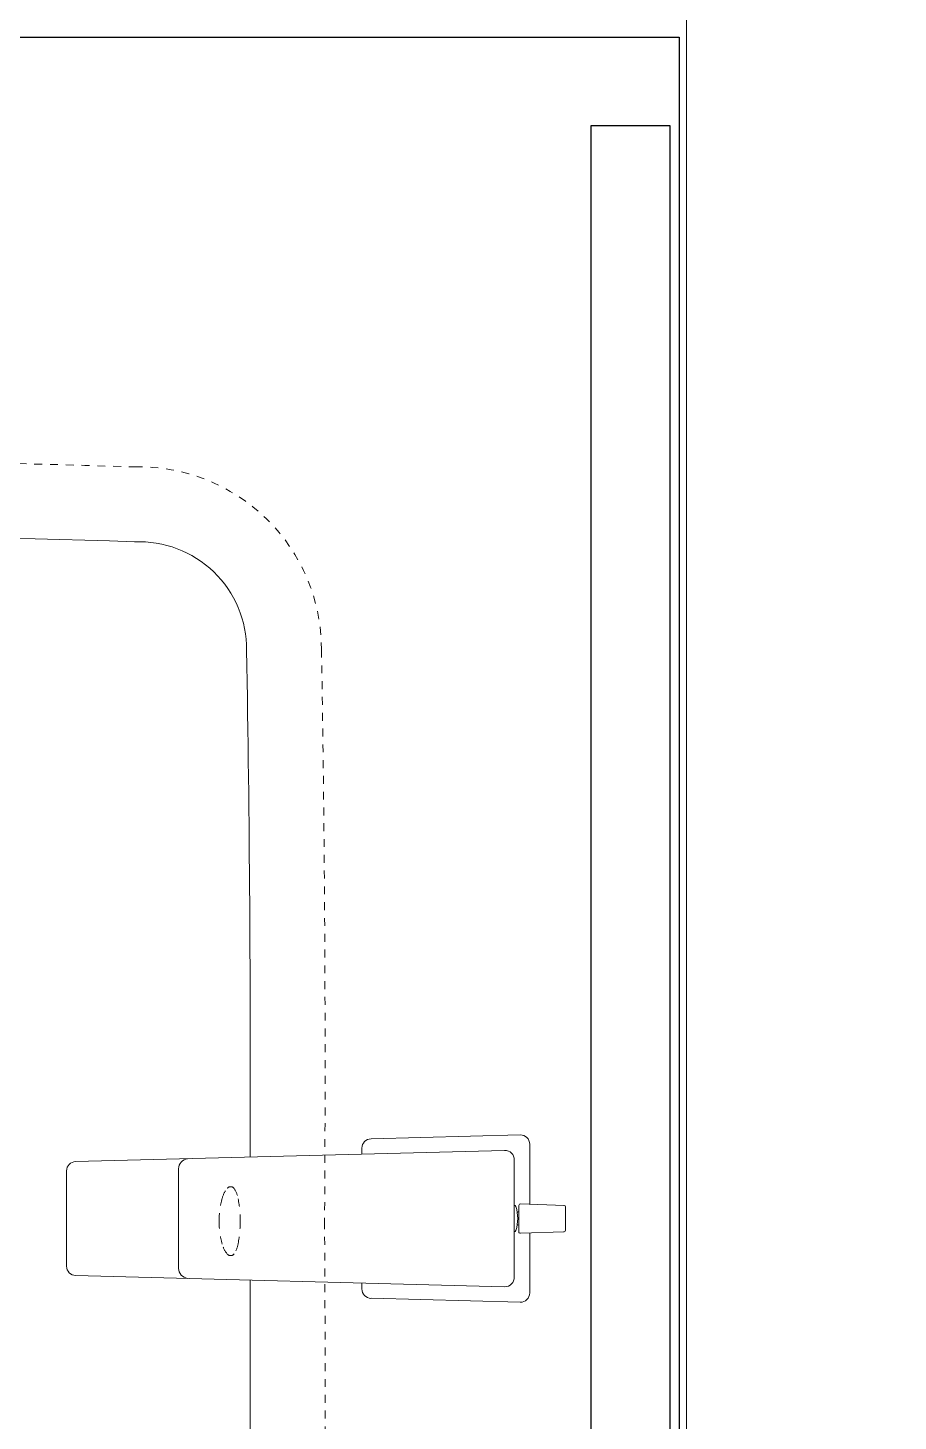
# Model space of a CAD drawing. Header units: inches. Extents: x 0 to 2865, y 0 to 4378.
# Drawn here: x 1689.72 to 1700.74, y 1116.75 to 1134.4 of the extents above; entities that cross this region are included whole.
import ezdxf

# ---------------------------------------------------------------- set-up
doc = ezdxf.new("R2010")
doc.units = ezdxf.units.IN
doc.linetypes.add('DASHED', pattern=[0.75, 0.5, -0.25])
doc.layers.add('A-WALL', color=113, linetype='Continuous', lineweight=9)
doc.layers.add('l-FIXTURE', color=7, linetype='Continuous', lineweight=5)
doc.layers.add('I-FURN', color=8, linetype='Continuous')
doc.styles.get("Standard").update_dxf_attribs({"font": 'arial.ttf'})

# ---------------------------------------------------------------- blocks, each defined once
blk = doc.blocks.new('WB')
at = {"color": 0, "lineweight": 5}
for p, q in [((15.468, 0.976), (17.357, 1.025)), ((17.478, 0.907), (17.478, 0.148)), ((17.16, 0.829), (11.727, 0.687)), ((15.353, 0.782), (15.353, 0.858)), ((17.282, 0.707), (17.282, -0.776)), ((11.612, 0.569), (11.612, -0.638)), ((13.03, -0.665), (13.03, 0.597)), ((17.34, -0.201), (17.34, 0.133)), ((17.361, 0.153), (17.912, 0.132)), ((17.931, -0.181), (17.931, 0.112)), ((17.912, -0.2), (17.361, -0.221)), ((17.478, -0.217), (17.478, -0.976)), ((11.727, -0.756), (17.16, -0.897)), ((15.353, -0.926), (15.353, -0.85)), ((17.357, -1.094), (15.468, -1.044))]:
    blk.add_line(p, q, dxfattribs=at)
at = {"color": 0, "linetype": 'DASHED', "lineweight": 5, "ltscale": 0.1}
blk.add_lwpolyline([(14.841, -7.241, 0.005975), (14.88, -0.001, 0.005975), (14.841, 7.241, 0.421899), (12.474, 9.555, 0.016836), (2.405, 9.555, 0.421667), (0.039, 7.241, 0.005823), (0, 0, 0.005823), (0.039, -7.241, 0.421667), (2.405, -9.555, 0.016836), (12.474, -9.555, 0.421899)], format="xyb", close=True, dxfattribs=at)
at = {"color": 0, "lineweight": 5}
blk.add_lwpolyline([(13.936, 0.745, 0.005371), (13.893, 7.235, 0.428792), (12.473, 8.607, 0.01694), (2.406, 8.607, 0.428462), (0.987, 7.235, 0.005836), (0.947, 0, 0.005836), (0.987, -7.235, 0.428462), (2.406, -8.607, 0.01694), (12.473, -8.607, 0.428792), (13.893, -7.235, 0.005316), (13.936, -0.813, 0.005316)], format="xyb", dxfattribs=at)
for centre, radius, start, end in [((15.474, 0.856), 0.121, 92.9366, 179.4019), ((17.36, 0.907), 0.118, 359.997, 91.503), ((13.166, 0.59), 0.136, 98.7071, 177.0098), ((17.163, 0.71), 0.119, 358.65, 91.3974), ((11.73, 0.569), 0.118, 91.4917, 180), ((17.28, 0.112), 0.0236, 17.0763, 85.9822), ((16.806, -0.034), 0.52, 342.9237, 17.0763), ((17.32, 0.064), 0.0202, 267.9713, 359.383), ((17.36, 0.133), 0.0199, 88.607, 178.8453), ((17.911, 0.112), 0.0197, 0, 87.85), ((17.321, -0.133), 0.0197, 359.9987, 93.733), ((17.28, -0.18), 0.0236, 274.0178, 342.9237), ((17.361, -0.201), 0.0202, 181.538, 270.6087), ((17.911, -0.181), 0.0197, 272.15, 360), ((11.73, -0.638), 0.118, 180, 268.5083), ((13.166, -0.658), 0.136, 182.9903, 261.2928), ((17.163, -0.779), 0.119, 268.6045, 1.3481), ((15.471, -0.926), 0.118, 179.9978, 268.5022), ((17.36, -0.976), 0.118, 268.497, 0.0025)]:
    blk.add_arc(centre, radius, start, end, dxfattribs=at)
at = {"color": 0, "linetype": 'DASHED', "lineweight": 5, "ltscale": 0.1}
for centre, radius, start, end in [((13.935, 0.191), 0.365, 141.8789, 164.2221), ((13.69, 0.383), 0.0529, 34.0309, 141.8789), ((13.468, 0.233), 0.321, 8.689, 34.0309), ((14.588, 0.006), 1.043, 164.2221, 180.4063), ((12.412, 0.013), 1.399, 359.3825, 11.0778), ((14.588, -0.008), 1.043, 179.5937, 195.7779), ((12.412, -0.015), 1.399, 348.9222, 0.6175), ((13.935, -0.193), 0.365, 195.7779, 218.1211), ((13.468, -0.235), 0.321, 325.9691, 351.311), ((13.69, -0.385), 0.0529, 218.1211, 325.9691)]:
    blk.add_arc(centre, radius, start, end, dxfattribs=at)
for tag, p in [('MODELNUMBER', (7.428, 0.003)), ('TRADENAME', (7.429, 0.003)), ('PRODUCT', (7.431, 0.003)), ('MATERIAL', (7.433, 0.003))]:
    blk.add_attdef(tag, p, '', height=0.001, rotation=270, dxfattribs=at)

msp = doc.modelspace()

# ---------------------------------------------------------------- linework, layer by layer
at = {"layer": 'A-WALL', "color": 8, "lineweight": 5, "transparency": 33554636}
msp.add_lwpolyline([(1698.058, 1044.783), (1698.058, 1134.783), (1674.084, 1134.783), (1674.084, 1139.283), (1702.574, 1139.283), (1702.574, 1107.759)], dxfattribs=at)
at = {"layer": 'I-FURN', "color": 8, "transparency": 33554636}
msp.add_lwpolyline([(1697.965, 1134.283), (1697.965, 1104.283), (1677.311, 1104.283, -0.414214), (1675.948, 1105.647), (1675.948, 1134.283)], format="xyb", close=True, dxfattribs=at)
msp.add_lwpolyline([(1696.849, 1133.164), (1697.849, 1133.164), (1697.849, 1105.164), (1696.849, 1105.164)], close=True, dxfattribs=at)

# ---------------------------------------------------------------- block references
at = {"layer": 'l-FIXTURE', "color": 8, "lineweight": 5, "transparency": 33554636, "xscale": -1, "rotation": 180}
msp.add_blockref('WB', (1678.595, 1119.283), dxfattribs=at)

doc.saveas('drawing.dxf')
